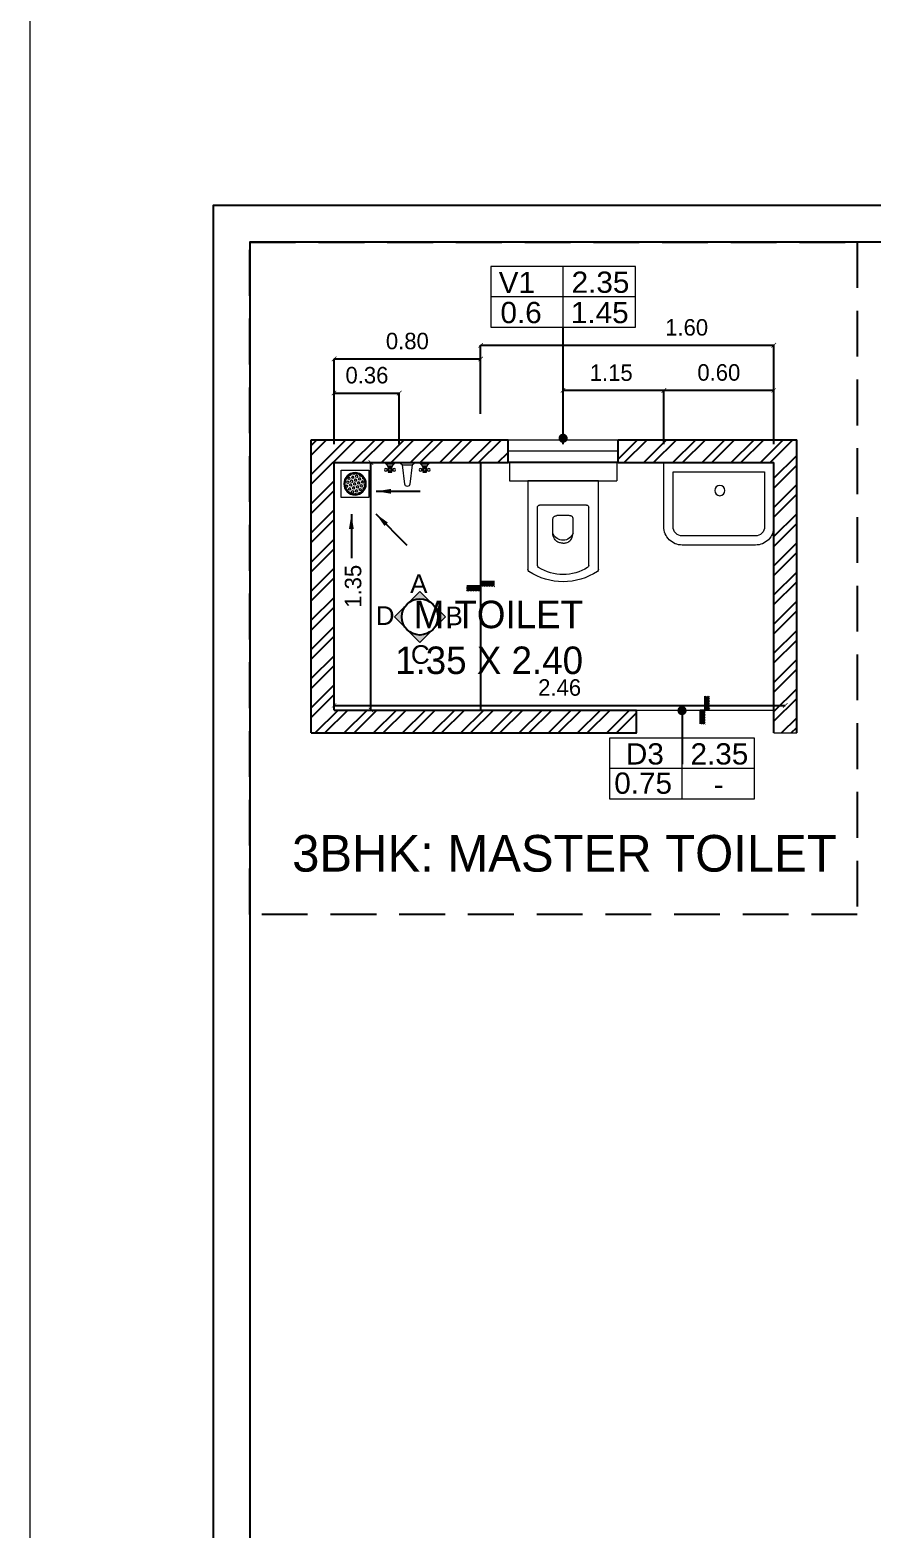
# Model space of a CAD drawing. Header units: metres. Extents: x 494 to 1845, y -666 to 1061.
# Drawn here: x 1814.2 to 1818.8, y 204.43 to 212.61 of the extents above; entities that cross this region are included whole.
import ezdxf

# ---------------------------------------------------------------- set-up
doc = ezdxf.new("R2010")
doc.units = ezdxf.units.M
doc.header["$MEASUREMENT"] = 0
doc.linetypes.add('1', pattern=[0])
doc.linetypes.add('DASHED2', pattern=[0.375, 0.25, -0.125])
doc.layers.get('Defpoints').update_dxf_attribs({"color": 12})
for name, color, linetype, lineweight in [('.', 7, 'Continuous', 5), ('07 TEXT', 7, 'Continuous', 13), ('10 furniture', 8, 'Continuous', 13), ('DIMENSION', 8, 'Continuous', 5), ('toilet', 8, 'Continuous', 0), ('VDA-DOOR', 23, 'Continuous', 5), ('VDA-DW TAGS', 4, 'Continuous', 9), ('VDA-ELEV LINES', 8, 'Continuous', 9), ('VDA-FURNITURE', 8, 'Continuous', 13), ('VDA-WALL', 250, 'Continuous', 25), ('VDA-WINDOW', 5, 'Continuous', 9)]:
    doc.layers.add(name, color=color, linetype=linetype, lineweight=lineweight)
for name, color, linetype in [('A-TAGS', 210, 'Continuous'), ('Flooring', 250, 'Continuous'), ('SHEET', 7, 'Continuous'), ('TILE DROP', 180, '1'), ('TOILET FIXTURES', 8, 'Continuous'), ('VDA-DIM', 252, '1'), ('VDA-TEXT', 250, '1'), ('VDA-WALL BELOW', 8, 'Continuous'), ('VDA-WALL HATCH', 252, 'Continuous')]:
    doc.layers.add(name, color=color, linetype=linetype)
doc.styles.add('0.2', font='arial.ttf', dxfattribs={"height": 0.2})
doc.styles.add('arial', font='arial.ttf', dxfattribs={"height": 0.3})
doc.styles.add('RS', font='GOTHIC.TTF')
doc.dimstyles.new('SMALL-1', dxfattribs={"dimtxt": 0.16, "dimasz": 0.035, "dimexe": 0, "dimexo": 0.1, "dimgap": 0.05, "dimtad": 1, "dimzin": 0, "dimdsep": 46, "dimtxsty": 'RS', "dimblk": 'DOT', "dimcen": 2.5, "dimclrd": 256, "dimclre": 256, "dimclrt": 5, "dimadec": 0, "dimazin": 0, "dimtfac": 1, "dimtdec": 3, "dimtofl": 0, "dimtmove": 0, "dimatfit": 3, "dimfxl": 0, "dimtolj": 1, "dimtzin": 0, "dimarcsym": 0})
pattern_1 = [(135, (-4e-16, 0.375), (-0.00441942, -0.00441942), [])]

# ---------------------------------------------------------------- blocks, each defined once
blk = doc.blocks.new('zw$FB86')
at = {"layer": 'VDA-FURNITURE'}
for points in [[(0, 0.45), (0, 0.1, 0.414214), (0.1, 0), (0.5, 0, 0.414214), (0.6, 0.1), (0.6, 0.45)], [(0.05, 0.4), (0.05, 0.1, 0.414214), (0.1, 0.05), (0.5, 0.05, 0.414214), (0.55, 0.1), (0.55, 0.4)]]:
    blk.add_lwpolyline(points, format="xyb", close=True, dxfattribs=at)
blk.add_circle((0.2942, 0.2973), 0.0278, dxfattribs=at)
blk = doc.blocks.new('zw$1B49')
at = {"layer": 'VDA-FURNITURE'}
for p, q in [((0.1173, 0.1173), (0.1043, 0.013)), ((0.1564, 0.013), (0.1433, 0.1173)), ((0, 0), (0.0717, 0)), ((0.0128, 0.0065), (0.0589, 0.0065)), ((0.0261, 0.0424), (0.0195, 0.0424)), ((0.0261, 0.0358), (0.0195, 0.0358)), ((0.0484, 0.0195), (0.0235, 0.0195)), ((0.0261, 0.0261), (0.0261, 0.0521)), ((0.0261, 0.0521), (0.0456, 0.0521)), ((0.0456, 0.0261), (0.0261, 0.0261)), ((0.0456, 0.0521), (0.0456, 0.0261)), ((0.0456, 0.0424), (0.0521, 0.0424)), ((0.0456, 0.0358), (0.0521, 0.0358)), ((0.0912, 0), (0.1694, 0)), ((0.1043, 0.013), (0.1564, 0.013)), ((0.189, 0), (0.2606, 0)), ((0.2018, 0.0065), (0.2478, 0.0065)), ((0.215, 0.0424), (0.2085, 0.0424)), ((0.215, 0.0358), (0.2085, 0.0358)), ((0.2373, 0.0195), (0.2125, 0.0195)), ((0.215, 0.0261), (0.215, 0.0521)), ((0.215, 0.0521), (0.2346, 0.0521)), ((0.2346, 0.0261), (0.215, 0.0261)), ((0.2346, 0.0521), (0.2346, 0.0261)), ((0.2346, 0.0424), (0.2411, 0.0424)), ((0.2346, 0.0358), (0.2411, 0.0358))]:
    blk.add_line(p, q, dxfattribs=at)
for centre in [(0.013, 0.0391), (0.0358, 0.0391), (0.0586, 0.0391), (0.202, 0.0391), (0.2248, 0.0391), (0.2476, 0.0391)]:
    blk.add_circle(centre, 0.00728, dxfattribs=at)
for centre, radius, start, end in [((0.1303, 0.1173), 0.013, 0, 180), ((-0.0098, 0.0358), 0.0371, 285.2551, 344.7449), ((0.0814, 0.0358), 0.0371, 195.25512, 254.74488), ((0.1096, -0.0053), 0.0191, 106.1502, 163.8498), ((0.1511, -0.0053), 0.0191, 16.1502, 73.8498), ((0.1792, 0.0358), 0.0371, 285.2551, 344.7449), ((0.2704, 0.0358), 0.0371, 195.25512, 254.74488)]:
    blk.add_arc(centre, radius, start, end, dxfattribs=at)
blk = doc.blocks.new('zw$2702')
at = {"layer": 'VDA-FURNITURE'}
for p, q in [((0.55, 0), (0.55, 0.585)), ((0.65, 0.585), (0.55, 0.585)), ((0.65, 0), (0.65, 0.585)), ((0.0663, 0.485), (0.55, 0.485)), ((0.0885, 0.4325), (0.406, 0.4325)), ((0.418, 0.4205), (0.418, 0.1645)), ((0.55, 0.485), (0.55, 0.1)), ((0.2196, 0.3244), (0.2234, 0.3294)), ((0.2234, 0.3294), (0.2281, 0.334)), ((0.2281, 0.334), (0.2337, 0.3382)), ((0.2337, 0.3382), (0.2404, 0.3417)), ((0.2404, 0.3417), (0.2482, 0.3444)), ((0.2482, 0.3444), (0.2572, 0.3461)), ((0.2572, 0.3461), (0.2675, 0.3468)), ((0.2675, 0.3468), (0.278, 0.3468)), ((0.278, 0.3468), (0.2875, 0.3468)), ((0.2875, 0.3468), (0.2959, 0.3468)), ((0.2959, 0.3468), (0.3035, 0.3468)), ((0.3035, 0.3468), (0.3101, 0.3468)), ((0.3101, 0.3468), (0.3159, 0.3468)), ((0.3159, 0.3468), (0.3209, 0.3468)), ((0.3209, 0.3468), (0.3252, 0.3468)), ((0.3252, 0.3468), (0.3288, 0.3469)), ((0.3288, 0.3469), (0.3318, 0.3469)), ((0.3318, 0.3469), (0.3341, 0.3469)), ((0.3341, 0.3469), (0.336, 0.3469)), ((0.336, 0.3469), (0.3382, 0.3469)), ((0.3382, 0.3469), (0.3388, 0.3469)), ((0.3388, 0.3469), (0.3398, 0.3471)), ((0.3398, 0.3471), (0.3422, 0.3472)), ((0.3422, 0.3472), (0.3456, 0.347)), ((0.3456, 0.347), (0.3496, 0.346)), ((0.3496, 0.346), (0.3535, 0.3437)), ((0.3535, 0.3437), (0.3569, 0.3399)), ((0.3569, 0.3399), (0.3583, 0.3372)), ((0.3583, 0.3372), (0.3594, 0.3339)), ((0.3594, 0.3339), (0.3601, 0.3301)), ((0.3601, 0.3301), (0.3603, 0.3256)), ((0.2097, 0.2925), (0.2098, 0.2942)), ((0.2097, 0.2918), (0.2097, 0.2925)), ((0.2097, 0.2916), (0.2097, 0.291)), ((0.2097, 0.291), (0.2098, 0.2893)), ((0.2098, 0.2942), (0.21, 0.2969)), ((0.2098, 0.2893), (0.21, 0.2866)), ((0.21, 0.2969), (0.2105, 0.3004)), ((0.21, 0.2866), (0.2105, 0.2831)), ((0.2105, 0.3004), (0.2113, 0.3046)), ((0.2105, 0.2831), (0.2113, 0.2789)), ((0.2113, 0.3046), (0.2125, 0.3092)), ((0.2113, 0.2789), (0.2125, 0.2743)), ((0.2125, 0.3092), (0.2143, 0.3142)), ((0.2125, 0.2743), (0.2143, 0.2693)), ((0.2143, 0.3142), (0.2166, 0.3193)), ((0.2143, 0.2693), (0.2166, 0.2642)), ((0.2166, 0.3193), (0.2196, 0.3244)), ((0.2166, 0.2642), (0.2196, 0.2591)), ((0.2196, 0.2591), (0.2234, 0.2541)), ((0.2234, 0.2541), (0.2281, 0.2495)), ((0.2281, 0.2495), (0.2337, 0.2453)), ((0.3537, 0.2415), (0.3571, 0.2455)), ((0.3571, 0.2455), (0.3584, 0.2481)), ((0.3584, 0.2481), (0.3595, 0.2511)), ((0.3595, 0.2511), (0.3601, 0.2547)), ((0.3601, 0.2547), (0.3603, 0.2588)), ((0.3603, 0.3262), (0.3603, 0.2588)), ((0.2337, 0.2453), (0.2404, 0.2418)), ((0.2404, 0.2418), (0.2482, 0.2391)), ((0.2482, 0.2391), (0.2572, 0.2373)), ((0.2572, 0.2373), (0.2675, 0.2367)), ((0.2675, 0.2367), (0.278, 0.2367)), ((0.278, 0.2367), (0.2875, 0.2367)), ((0.2875, 0.2367), (0.296, 0.2367)), ((0.296, 0.2367), (0.3035, 0.2367)), ((0.3035, 0.2367), (0.3102, 0.2367)), ((0.3102, 0.2367), (0.3161, 0.2367)), ((0.3161, 0.2367), (0.3211, 0.2367)), ((0.3211, 0.2367), (0.3254, 0.2367)), ((0.3254, 0.2367), (0.3291, 0.2367)), ((0.3291, 0.2367), (0.3321, 0.2367)), ((0.3321, 0.2367), (0.3344, 0.2368)), ((0.3344, 0.2368), (0.3363, 0.2368)), ((0.3363, 0.2368), (0.3386, 0.2368)), ((0.3386, 0.2368), (0.3392, 0.2368)), ((0.3392, 0.2368), (0.3402, 0.2367)), ((0.3402, 0.2367), (0.3426, 0.2369)), ((0.3499, 0.239), (0.3537, 0.2415)), ((0.55, 0.1), (0.0663, 0.1)), ((0.0885, 0.1525), (0.406, 0.1525)), ((0.65, 0), (0.55, 0))]:
    blk.add_line(p, q, dxfattribs=at)
for centre, radius, start, end in [((0.3393, 0.2925), 0.3393, 146.53147, 213.46853), ((0.2879, 0.2925), 0.2489, 147.45679, 212.54321), ((0.0663, 0.473), 0.012, 90, 146.53147), ((0.0885, 0.4205), 0.012, 90, 150.49067), ((0.406, 0.4205), 0.012, 0, 90), ((0.285, 0.2913), 0.0588, 109.85833, 247.31919), ((0.3341, 0.2803), 0.0442, 281.08149, 290.92542), ((0.406, 0.1645), 0.012, 270, 0), ((0.0663, 0.112), 0.012, 213.46853, 270), ((0.0885, 0.1645), 0.012, 209.50933, 270)]:
    blk.add_arc(centre, radius, start, end, dxfattribs=at)
blk = doc.blocks.new('V1')
at = {"layer": 'VDA-DW TAGS'}
for p, q in [((1525.346, 322.8255), (1525.346, 323.1564)), ((1525.7407, 322.9909), (1524.951, 322.9909))]:
    blk.add_line(p, q, dxfattribs=at)
blk.add_lwpolyline([(1525.7407, 323.1564), (1524.951, 323.1564), (1524.951, 322.8255), (1525.7407, 322.8255)], close=True, dxfattribs=at)
at = {"layer": 'VDA-DW TAGS', "char_height": 0.11598, "attachment_point": 8, "style": 'arial'}
for s, insert, width in [('2.35', (1525.5501, 323.0116), 0.282293), ('V1', (1525.0936, 323.0116), 0.282293), ('0.6', (1525.1168, 322.8462), 0.27584), ('1.45', (1525.5462, 322.8462), 0.366174)]:
    blk.add_mtext(s, dxfattribs=dict(at, insert=insert, width=width))
blk = doc.blocks.new('_Dot')
at = {"color": 0, "linetype": 'ByBlock', "lineweight": -2}
blk.add_line((-0.5, 0), (-1, 0), dxfattribs=at)
at = {"color": 0, "linetype": 'ByBlock', "const_width": 0.5}
blk.add_lwpolyline([(-0.25, 0, 1), (0.25, 0, 1)], format="xyb", close=True, dxfattribs=at)
blk = doc.blocks.new('D3 F')
at = {"layer": 'VDA-DW TAGS'}
for p, q in [((1526.9357, 319.9002), (1526.9357, 320.2311)), ((1527.3304, 320.0657), (1526.5407, 320.0657))]:
    blk.add_line(p, q, dxfattribs=at)
blk.add_lwpolyline([(1527.3304, 320.2311), (1526.5407, 320.2311), (1526.5407, 319.9002), (1527.3304, 319.9002)], close=True, dxfattribs=at)
at = {"layer": 'VDA-DW TAGS', "attachment_point": 8, "style": 'arial'}
for s, insert, char_height, width in [('D3', (1526.733, 320.0863), 0.11598, 0.282293), ('2.35', (1527.1398, 320.0863), 0.11598, 0.282293), ('0.75', (1526.7235, 319.9266), 0.11598, 0.27584), ('-', (1527.1359, 319.9209), 0.116, 0.366174)]:
    blk.add_mtext(s, dxfattribs=dict(at, insert=insert, char_height=char_height, width=width))
blk = doc.blocks.new('TT-level diff-flat-14')
at = {"layer": 'TILE DROP'}
h = blk.add_hatch(dxfattribs=at)
h.set_pattern_fill('ANSI31', color=256, scale=0.05, angle=90, style=0)
h.set_pattern_definition(pattern_1)
h.paths.add_polyline_path([(-0.075, 0.025), (-0.075, 0), (0, 0), (0, 0.025)])
h = blk.add_hatch(dxfattribs=at)
h.set_pattern_fill('ANSI31', color=256, scale=0.05, angle=90, style=0)
h.set_pattern_definition(pattern_1)
h.paths.add_polyline_path([(0, 0), (0, -0.025), (0.075, -0.025), (0.075, 0)])
for points in [[(0, 0), (-0.075, 0)], [(0.075, -0.025), (0, -0.025), (0, 0), (-0.075, 0)]]:
    blk.add_lwpolyline(points, dxfattribs=at)
blk = doc.blocks.new('MULTI TRAP')
at = {"layer": '10 furniture'}
for p, q in [((75, 75), (-75, 75)), ((-75, 75), (-75, -75)), ((-55, 0.4), (-54.4, 0.6)), ((-54.4, 0.6), (-49.9, -3.9)), ((-48.6, 25.8), (-47.9, 25.1)), ((-47.9, 25.1), (-41.7, 26.7)), ((-46.7, 8.3), (-45, 14.5)), ((-46.7, 8.3), (-42.2, 3.8)), ((-45, 14.5), (-38.9, 16.1)), ((-42.3, 35.1), (-40.1, 32.9)), ((-42.2, 3.8), (-36, 5.5)), ((-41.7, 26.7), (-40.1, 32.9)), ((-38.9, 16.1), (-34.4, 11.6)), ((-36, 5.5), (-34.4, 11.6)), ((-34.5, 42.8), (-32.3, 40.6)), ((-32.3, 40.6), (-26.2, 42.3)), ((-31.1, 23.9), (-29.5, 30)), ((-31.1, 23.9), (-26.6, 19.4)), ((-29.5, 30), (-23.3, 31.7)), ((-26.6, 19.4), (-20.5, 21)), ((-26.2, 42.3), (-24.5, 48.4)), ((-25.4, 2.6), (-23.8, 8.8)), ((-25.4, 2.6), (-20.9, -1.8)), ((-25.1, 49), (-24.5, 48.4)), ((-23.8, 8.8), (-17.6, 10.4)), ((-23.3, 31.7), (-18.8, 27.2)), ((-20.5, 21), (-18.8, 27.2)), ((-17.6, 10.4), (-13.1, 5.9)), ((-15.6, 39.4), (-13.9, 45.6)), ((-15.6, 39.4), (-11.1, 35)), ((-14.8, -0.2), (-13.1, 5.9)), ((-13.9, 45.6), (-7.8, 47.2)), ((-11.1, 35), (-4.9, 36.6)), ((-9.9, 18.2), (-8.2, 24.3)), ((-9.9, 18.2), (-5.4, 13.7)), ((-8.2, 24.3), (-2.1, 26)), ((-7.8, 47.2), (-3.3, 42.7)), ((-5.4, 13.7), (0.8, 15.4)), ((-4.9, 36.6), (-3.3, 42.7)), ((-4.2, -3), (-2.5, 3.1)), ((-2.5, 3.1), (3.6, 4.7)), ((-2.1, 26), (2.4, 21.5)), ((0, 55), (4.5, 50.5)), ((0.8, 15.4), (2.4, 21.5)), ((3.6, 4.7), (8.1, 0.2)), ((4.5, 50.5), (10.6, 52.2)), ((5.7, 33.8), (7.3, 39.9)), ((5.7, 33.8), (10.2, 29.3)), ((6.5, -5.9), (8.1, 0.2)), ((7.3, 39.9), (13.5, 41.5)), ((10.2, 29.3), (16.3, 30.9)), ((10.6, 52.2), (11.1, 53.9)), ((11.4, 12.5), (13, 18.6)), ((11.4, 12.5), (15.9, 8)), ((13, 18.6), (19.2, 20.3)), ((13.5, 41.5), (18, 37)), ((15.9, 8), (22, 9.7)), ((16.3, 30.9), (18, 37)), ((19.2, 20.3), (23.7, 15.8)), ((21.2, 49.3), (21.6, 50.6)), ((21.2, 49.3), (25.7, 44.8)), ((22, 9.7), (23.7, 15.8)), ((25.7, 44.8), (30.2, 46)), ((26.9, 28.1), (28.6, 34.2)), ((26.9, 28.1), (31.4, 23.6)), ((28.6, 34.2), (34.7, 35.8)), ((31.4, 23.6), (37.6, 25.2)), ((32.6, 6.8), (34.3, 12.9)), ((32.6, 6.8), (37.1, 2.3)), ((34.3, 12.9), (40.4, 14.6)), ((34.7, 35.8), (39.2, 31.3)), ((37.1, 2.3), (43.3, 4)), ((37.6, 25.2), (39.2, 31.3)), ((40.4, 14.6), (44.9, 10.1)), ((43.3, 4), (44.9, 10.1)), ((48.2, 22.4), (48.9, 25.1)), ((48.2, 22.4), (51.6, 18.9)), ((53.9, 1.1), (54.8, 4.6)), ((53.9, 1.1), (55, 0)), ((75, -75), (75, 75)), ((-75, -75), (75, -75)), ((-54, -10.7), (-51.6, -10.1)), ((-51.6, -10.1), (-49.9, -3.9)), ((-50.7, -21.2), (-48.7, -20.7)), ((-48.7, -20.7), (-44.3, -25.2)), ((-45.7, -30.6), (-44.3, -25.2)), ((-41, -12.9), (-39.3, -6.8)), ((-41, -12.9), (-36.5, -17.4)), ((-39.3, -6.8), (-33.2, -5.1)), ((-36.5, -17.4), (-30.3, -15.8)), ((-35.3, -34.2), (-33.6, -28)), ((-35.3, -34.2), (-30.8, -38.6)), ((-33.6, -28), (-27.5, -26.4)), ((-33.2, -5.1), (-28.7, -9.6)), ((-30.8, -38.6), (-24.7, -37)), ((-30.3, -15.8), (-28.7, -9.6)), ((-27.5, -26.4), (-23, -30.9)), ((-25.6, -48.7), (-21.8, -47.6)), ((-24.7, -37), (-23, -30.9)), ((-21.8, -47.6), (-17.3, -52.1)), ((-20.9, -1.8), (-14.8, -0.2)), ((-19.7, -18.6), (-18.1, -12.5)), ((-19.7, -18.6), (-15.2, -23.1)), ((-18.1, -12.5), (-11.9, -10.8)), ((-17.3, -52.2), (-17.3, -52.1)), ((-15.2, -23.1), (-9.1, -21.5)), ((-14, -39.9), (-12.4, -33.7)), ((-14, -39.9), (-9.5, -44.3)), ((-12.4, -33.7), (-6.3, -32.1)), ((-11.9, -10.8), (-7.5, -15.3)), ((-9.5, -44.3), (-3.4, -42.7)), ((-9.1, -21.5), (-7.5, -15.3)), ((-6.3, -32.1), (-1.8, -36.6)), ((-5.7, -54.7), (-0.6, -53.3)), ((-4.2, -3), (0.3, -7.5)), ((-3.4, -42.7), (-1.8, -36.6)), ((-0.6, -53.3), (1.1, -55)), ((0.3, -7.5), (6.5, -5.9)), ((1.5, -24.3), (3.2, -18.2)), ((1.5, -24.3), (6, -28.8)), ((3.2, -18.2), (9.3, -16.5)), ((6, -28.8), (12.1, -27.1)), ((7.2, -45.5), (8.9, -39.4)), ((7.2, -45.5), (11.7, -50)), ((8.9, -39.4), (15, -37.8)), ((9.3, -16.5), (13.8, -21)), ((11.7, -50), (17.8, -48.4)), ((12.1, -27.1), (13.8, -21)), ((15, -37.8), (19.5, -42.3)), ((17.1, -8.7), (18.7, -2.6)), ((17.1, -8.7), (21.6, -13.2)), ((17.8, -48.4), (19.5, -42.3)), ((18.7, -2.6), (24.9, -1)), ((21.6, -13.2), (27.7, -11.6)), ((22.8, -30), (24.4, -23.9)), ((22.8, -30), (27.3, -34.5)), ((24.4, -23.9), (30.6, -22.2)), ((24.9, -1), (29.3, -5.5)), ((27.3, -34.5), (33.4, -32.8)), ((27.7, -11.6), (29.3, -5.5)), ((29.8, -46.2), (30.1, -45.1)), ((30.1, -45.1), (32.3, -44.5)), ((30.6, -22.2), (35, -26.7)), ((33.4, -32.8), (35, -26.7)), ((38.3, -14.4), (40, -8.3)), ((38.3, -14.4), (42.8, -18.9)), ((40, -8.3), (46.1, -6.7)), ((42.8, -18.9), (49, -17.3)), ((45.2, -31.4), (45.7, -29.5)), ((45.7, -29.5), (46.5, -29.3)), ((46.1, -6.7), (50.6, -11.1)), ((49, -17.3), (50.6, -11.1))]:
    blk.add_line(p, q, dxfattribs=at)
for radius in [61, 55]:
    blk.add_circle((0, 0), radius, dxfattribs=at)
blk = doc.blocks.new('_ArchTick')
at = {"color": 0, "linetype": 'ByBlock', "const_width": 0.15}
blk.add_lwpolyline([(-0.5, -0.5), (0.5, 0.5)], dxfattribs=at)
blk = doc.blocks.new('*D974')
at = {"layer": 'Defpoints', "color": 0}
for p in [(1815.8945, 210.2462), (1816.0614, 210.2462), (1815.8945, 208.8962)]:
    blk.add_point(p, dxfattribs=at)
at = {"layer": 'VDA-DIM', "lineweight": -2}
for p, q in [((1815.9945, 210.2462), (1816.0614, 210.2462)), ((1816.0614, 208.8962), (1816.0614, 210.2462)), ((1815.9945, 208.8962), (1816.0614, 208.8962))]:
    blk.add_line(p, q, dxfattribs=at)
at = {"layer": 'VDA-DIM', "lineweight": -2, "xscale": 0.025, "yscale": 0.025, "zscale": 0.025}
for p, rotation in [((1816.0614, 210.2462), 90), ((1816.0614, 208.8962), 270)]:
    blk.add_blockref('_ArchTick', p, dxfattribs=dict(at, rotation=rotation))
at = {"layer": 'VDA-DIM', "color": 5, "insert": (1815.9642, 209.5712), "char_height": 0.09, "attachment_point": 5, "rotation": 90, "style": 'RS'}
blk.add_mtext('\\A1;1.35', dxfattribs=at)
blk = doc.blocks.new('*D975')
at = {"layer": 'Defpoints', "color": 0}
for p in [(1817.1098, 210.6401), (1817.1098, 210.2462), (1818.2598, 210.2462)]:
    blk.add_point(p, dxfattribs=at)
at = {"layer": 'VDA-DIM', "lineweight": -2}
for p, q in [((1817.1098, 210.3462), (1817.1098, 210.6401)), ((1818.2598, 210.6401), (1817.1098, 210.6401)), ((1818.2598, 210.3462), (1818.2598, 210.6401))]:
    blk.add_line(p, q, dxfattribs=at)
at = {"layer": 'VDA-DIM', "lineweight": -2, "xscale": 0.025, "yscale": 0.025, "zscale": 0.025, "rotation": 180}
blk.add_blockref('_ArchTick', (1817.1098, 210.6401), dxfattribs=at)
at = {"layer": 'VDA-DIM', "lineweight": -2, "xscale": 0.025, "yscale": 0.025, "zscale": 0.025}
blk.add_blockref('_ArchTick', (1818.2598, 210.6401), dxfattribs=at)
at = {"layer": 'VDA-DIM', "color": 5, "insert": (1817.3726, 210.7362), "char_height": 0.09, "attachment_point": 5, "style": 'RS'}
blk.add_mtext('\\A1;1.15', dxfattribs=at)
blk = doc.blocks.new('*D976')
at = {"layer": 'Defpoints', "color": 0}
for p in [(1817.6598, 210.6401), (1817.6598, 210.2462), (1818.2598, 210.2462)]:
    blk.add_point(p, dxfattribs=at)
at = {"layer": 'VDA-DIM', "lineweight": -2}
for p, q in [((1817.6598, 210.3462), (1817.6598, 210.6401)), ((1818.2598, 210.6401), (1817.6598, 210.6401)), ((1818.2598, 210.3462), (1818.2598, 210.6401))]:
    blk.add_line(p, q, dxfattribs=at)
at = {"layer": 'VDA-DIM', "lineweight": -2, "xscale": 0.025, "yscale": 0.025, "zscale": 0.025, "rotation": 180}
blk.add_blockref('_ArchTick', (1817.6598, 210.6401), dxfattribs=at)
at = {"layer": 'VDA-DIM', "lineweight": -2, "xscale": 0.025, "yscale": 0.025, "zscale": 0.025}
blk.add_blockref('_ArchTick', (1818.2598, 210.6401), dxfattribs=at)
at = {"layer": 'VDA-DIM', "color": 5, "insert": (1817.9598, 210.7373), "char_height": 0.09, "attachment_point": 5, "style": 'RS'}
blk.add_mtext('\\A1;0.60', dxfattribs=at)
blk = doc.blocks.new('*D977')
at = {"layer": 'Defpoints', "color": 0}
for p in [(1816.6598, 210.8116), (1815.8598, 210.2462), (1816.6598, 210.2462)]:
    blk.add_point(p, dxfattribs=at)
at = {"layer": 'VDA-DIM', "lineweight": -2}
for p, q in [((1815.8598, 210.5116), (1815.8598, 210.8116)), ((1815.8598, 210.8116), (1816.6598, 210.8116)), ((1816.6598, 210.5116), (1816.6598, 210.8116))]:
    blk.add_line(p, q, dxfattribs=at)
at = {"layer": 'VDA-DIM', "lineweight": -2, "xscale": 0.025, "yscale": 0.025, "zscale": 0.025, "rotation": 180}
blk.add_blockref('_ArchTick', (1815.8598, 210.8116), dxfattribs=at)
at = {"layer": 'VDA-DIM', "lineweight": -2, "xscale": 0.025, "yscale": 0.025, "zscale": 0.025}
blk.add_blockref('_ArchTick', (1816.6598, 210.8116), dxfattribs=at)
at = {"layer": 'VDA-DIM', "color": 5, "insert": (1816.2598, 210.9088), "char_height": 0.09, "attachment_point": 5, "style": 'RS'}
blk.add_mtext('\\A1;0.80', dxfattribs=at)
blk = doc.blocks.new('*D978')
at = {"layer": 'Defpoints', "color": 0}
for p in [(1816.2154, 210.6253), (1815.8598, 210.2462), (1816.2154, 210.2462)]:
    blk.add_point(p, dxfattribs=at)
at = {"layer": 'VDA-DIM', "lineweight": -2}
for p, q in [((1815.8598, 210.3462), (1815.8598, 210.6253)), ((1815.8598, 210.6253), (1816.2154, 210.6253)), ((1816.2154, 210.3462), (1816.2154, 210.6253))]:
    blk.add_line(p, q, dxfattribs=at)
at = {"layer": 'VDA-DIM', "lineweight": -2, "xscale": 0.025, "yscale": 0.025, "zscale": 0.025, "rotation": 180}
blk.add_blockref('_ArchTick', (1815.8598, 210.6253), dxfattribs=at)
at = {"layer": 'VDA-DIM', "lineweight": -2, "xscale": 0.025, "yscale": 0.025, "zscale": 0.025}
blk.add_blockref('_ArchTick', (1816.2154, 210.6253), dxfattribs=at)
at = {"layer": 'VDA-DIM', "color": 5, "insert": (1816.0393, 210.7225), "char_height": 0.09, "attachment_point": 5, "style": 'RS'}
blk.add_mtext('\\A1;0.36', dxfattribs=at)
blk = doc.blocks.new('*D979')
at = {"layer": 'Defpoints', "color": 0}
for p in [(1818.2598, 210.886), (1816.6598, 210.2462), (1818.2598, 210.2462)]:
    blk.add_point(p, dxfattribs=at)
at = {"layer": 'VDA-DIM', "lineweight": -2}
for p, q in [((1816.6598, 210.586), (1816.6598, 210.886)), ((1816.6598, 210.886), (1818.2598, 210.886)), ((1818.2598, 210.586), (1818.2598, 210.886))]:
    blk.add_line(p, q, dxfattribs=at)
at = {"layer": 'VDA-DIM', "lineweight": -2, "xscale": 0.025, "yscale": 0.025, "zscale": 0.025, "rotation": 180}
blk.add_blockref('_ArchTick', (1816.6598, 210.886), dxfattribs=at)
at = {"layer": 'VDA-DIM', "lineweight": -2, "xscale": 0.025, "yscale": 0.025, "zscale": 0.025}
blk.add_blockref('_ArchTick', (1818.2598, 210.886), dxfattribs=at)
at = {"layer": 'VDA-DIM', "color": 5, "insert": (1817.7842, 210.9833), "char_height": 0.09, "attachment_point": 5, "style": 'RS'}
blk.add_mtext('\\A1;1.60', dxfattribs=at)
blk = doc.blocks.new('*D980')
at = {"layer": 'Defpoints', "color": 0}
for p in [(1815.8598, 208.8962), (1818.3223, 208.9212), (1818.3223, 208.8984)]:
    blk.add_point(p, dxfattribs=at)
at = {"layer": 'VDA-DIM', "lineweight": -2}
for p, q in [((1815.8598, 208.9212), (1815.8598, 208.9212)), ((1815.8598, 208.9212), (1818.3223, 208.9212)), ((1818.3223, 208.9212), (1818.3223, 208.9212))]:
    blk.add_line(p, q, dxfattribs=at)
at = {"layer": 'VDA-DIM', "lineweight": -2, "xscale": 0.025, "yscale": 0.025, "zscale": 0.025, "rotation": 180}
blk.add_blockref('_ArchTick', (1815.8598, 208.9212), dxfattribs=at)
at = {"layer": 'VDA-DIM', "lineweight": -2, "xscale": 0.025, "yscale": 0.025, "zscale": 0.025}
blk.add_blockref('_ArchTick', (1818.3223, 208.9212), dxfattribs=at)
at = {"layer": 'VDA-DIM', "color": 5, "insert": (1817.0911, 209.0185), "char_height": 0.09, "attachment_point": 5, "style": 'RS'}
blk.add_mtext('\\A1;2.46', dxfattribs=at)
blk = doc.blocks.new('4545')
at = {"layer": '.'}
h = blk.add_hatch(color=256, dxfattribs=at)
h.dxf.hatch_style = 1
h.paths.add_polyline_path([(35508.49, -1448.68), (35510.41, -1446.77), (35512.33, -1448.68, 0.414214), (35508.49, -1448.68)])
h.paths.add_polyline_path([(35508.49, -1452.51, 0.414214), (35512.33, -1452.51), (35510.41, -1454.43), (35508.49, -1452.51)])
h.paths.add_polyline_path([(35506.58, -1450.6), (35508.49, -1448.68, 0.414214), (35508.49, -1452.51)])
h.paths.add_polyline_path([(35512.33, -1448.68), (35514.24, -1450.6), (35512.33, -1452.51, 0.198912), (35513.12, -1450.6, 0.198912)])
blk.add_circle((35510.41, -1450.6), 2.71)
at = {"layer": 'Flooring', "lineweight": -2}
for p, q in [((35510.41, -1446.77), (35506.58, -1450.6)), ((35514.24, -1450.6), (35510.41, -1446.77)), ((35506.58, -1450.6), (35510.41, -1454.43)), ((35510.41, -1454.43), (35514.24, -1450.6))]:
    blk.add_line(p, q, dxfattribs=at)
at = {"layer": 'A-TAGS', "color": 0, "ltscale": 5, "char_height": 2.8, "attachment_point": 2, "style": 'arial'}
for s, insert, width in [('{\\T0.9;D}', (35505.05, -1449, 12.17), 2.4002), ('{\\T0.9;B}', (35515.42, -1449.05, 12.17), 2.0754), ('{\\T0.9;C}', (35510.33, -1454.84, 12.17), 2.7249)]:
    blk.add_mtext(s, dxfattribs=dict(at, insert=insert, width=width))
at = {"layer": 'toilet', "color": 0, "lineweight": 5, "insert": (35510.12, -1444.22, 12.17), "char_height": 2.8, "width": 2.8332, "attachment_point": 2, "style": 'arial'}
blk.add_mtext('{\\T0.9;A}', dxfattribs=at)

msp = doc.modelspace()

# ---------------------------------------------------------------- hatches: boundary and pattern name
at = {"layer": 'VDA-WALL HATCH'}
h = msp.add_hatch(dxfattribs=at)
h.set_pattern_fill('ANSI32', color=256, scale=0.3)
h.set_pattern_definition([(45, (368.21206, -174.24199), (-0.079549513, 0.079549513), []), (45, (368.26509, -174.24199), (-0.079549513, 0.079549513), [])])
h.paths.add_polyline_path([(1817.5098, 208.8962), (1815.8598, 208.8962), (1815.8598, 210.2462), (1816.8098, 210.2462), (1816.8098, 210.3711), (1815.7348, 210.3712), (1815.7348, 208.7712), (1817.5098, 208.7712)])
h.paths.add_polyline_path([(1818.3848, 210.3712), (1817.4098, 210.3712), (1817.4098, 210.2462), (1818.2598, 210.2462), (1818.2598, 208.7712), (1818.3848, 208.7712)])

# ---------------------------------------------------------------- linework, layer by layer
at = {"color": 8, "linetype": 'DASHED2'}
msp.add_lwpolyline([(1818.7157, 207.7815), (1815.4002, 207.7815), (1815.4002, 211.4492), (1818.7157, 211.4492)], close=True, dxfattribs=at)
at = {"layer": 'DIMENSION', "color": 6}
msp.add_line((1814.2002, 309.0934), (1814.2002, 141.9928), dxfattribs=at)
at = {"layer": 'SHEET'}
for points in [[(1826.4591, 211.6492), (1815.2002, 211.6492), (1815.2002, 195.7259), (1826.4591, 195.7259)], [(1826.2591, 211.4492), (1815.4002, 211.4492), (1815.4002, 195.9259), (1826.2591, 195.9259)]]:
    msp.add_lwpolyline(points, close=True, dxfattribs=at)
at = {"layer": 'TILE DROP', "extrusion": (4.36827e-06, 5.81046e-06, 1)}
msp.add_line((1816.6598, 210.2462), (1816.6598, 208.8962), dxfattribs=at)
at = {"layer": 'VDA-DOOR'}
msp.add_line((1817.5098, 208.8962), (1818.2598, 208.8962), dxfattribs=at)
at = {"layer": 'VDA-ELEV LINES'}
msp.add_line((1816.8098, 210.3711), (1817.4098, 210.3711), dxfattribs=at)
at = {"layer": 'VDA-WALL'}
for p, q in [((1815.7348, 210.3712), (1816.8098, 210.3711)), ((1815.7348, 208.7712), (1815.7348, 210.3712)), ((1816.8098, 210.2462), (1816.8098, 210.3711)), ((1817.4098, 210.3712), (1818.3848, 210.3712)), ((1817.4098, 210.2462), (1817.4098, 210.3712)), ((1818.3848, 208.7712), (1818.3848, 210.3712)), ((1815.8598, 210.2462), (1816.8098, 210.2462)), ((1815.8598, 208.8962), (1815.8598, 210.2462)), ((1817.4098, 210.2462), (1818.2598, 210.2462)), ((1818.2598, 208.7712), (1818.2598, 210.2462)), ((1815.8598, 208.8962), (1817.5098, 208.8962)), ((1817.5098, 208.7712), (1817.5098, 208.8962)), ((1815.7348, 208.7712), (1817.5098, 208.7712))]:
    msp.add_line(p, q, dxfattribs=at)
at = {"layer": 'VDA-WALL', "color": 18, "lineweight": 20, "true_color": 0x000000}
msp.add_line((1818.2598, 208.7712), (1818.3848, 208.7712), dxfattribs=at)
at = {"layer": 'VDA-WALL BELOW'}
msp.add_line((1817.4098, 210.2462), (1816.8098, 210.2462), dxfattribs=at)
at = {"layer": 'VDA-WINDOW'}
msp.add_line((1817.4098, 210.3087), (1816.8098, 210.3087), dxfattribs=at)

# ---------------------------------------------------------------- block references
at = {"lineweight": 5, "xscale": 0.0363621869544943, "yscale": 0.0363621869544943, "zscale": 0.0363621869544943, "rotation": 359.9999999999999}
msp.add_blockref('4545', (525.0922, 262.151), dxfattribs=at)
at = {"layer": 'TILE DROP', "xscale": -1, "rotation": 180.0000005508147}
msp.add_blockref('TT-level diff-flat-14', (1816.6598, 209.5712), dxfattribs=at)
at = {"layer": 'TILE DROP', "rotation": 270.0000000000001}
msp.add_blockref('TT-level diff-flat-14', (1817.8848, 208.8963), dxfattribs=at)
at = {"layer": 'TOILET FIXTURES', "color": 252, "xscale": -0.001004725458628685, "yscale": 0.001004725458628685, "zscale": 0.001004725458628685}
msp.add_blockref('MULTI TRAP', (1815.9742, 210.1302), dxfattribs=at)
at = {"layer": 'TOILET FIXTURES', "color": 252, "extrusion": (4.36827e-06, 5.81046e-06, 1), "xscale": -1}
for name, p, rotation in [('zw$1B49', (1816.1295, 210.2462, 0.0092), 180.0000002737258), ('zw$2702', (1816.8174, 209.5963, 0.0092), 270.0000002735317), ('zw$FB86', (1818.2598, 209.7962, 0.0092), 2.737259911069236e-07)]:
    msp.add_blockref(name, p, dxfattribs=dict(at, rotation=rotation))
at = {"layer": 'VDA-DW TAGS'}
for name, p in [('V1', (291.7639, -111.8409)), ('D3 F', (290.8233, -111.489))]:
    msp.add_blockref(name, p, dxfattribs=at)

# ---------------------------------------------------------------- texts
at = {"layer": 'VDA-TEXT', "extrusion": (4.36827e-06, 5.81046e-06, 1), "insert": (1817.2189, 209.0905), "char_height": 0.15, "width": 1.314504061156185e-11, "attachment_point": 9, "text_direction": (1, 0, -4e-06), "style": 'arial'}
msp.add_mtext('\\pi0.58006;{\\fCentury Gothic|b0|i0|c0|p34;M.TOILET  }\\P\\pi0.47855;{\\fCentury Gothic|b0|i0|c0|p34;1.35 X 2.40}', dxfattribs=at)
at = {"layer": 'VDA-TEXT', "insert": (1817.1173, 208.2145), "char_height": 0.2, "width": 3.711644, "attachment_point": 2, "style": '0.2'}
msp.add_mtext('{\\fCentury Gothic|b0|i0|c0|p34;3BHK: MASTER TOILET}', dxfattribs=at)

# ---------------------------------------------------------------- dimensions: what is measured, and where the dimension line sits
at = {"layer": 'VDA-DIM'}
for base, p1, p2, picture, middle in [((1818.2598, 210.886), (1816.6598, 210.2462), (1818.2598, 210.2462), '*D979', (1817.7842, 210.886)), ((1816.2154, 210.6253), (1815.8598, 210.2462), (1816.2154, 210.2462), '*D978', (1816.0393, 210.6253)), ((1817.1098, 210.6401), (1818.2598, 210.2462), (1817.1098, 210.2462), '*D975', (1817.3726, 210.6401))]:
    dim = msp.add_linear_dim(base=base, p1=p1, p2=p2, angle=180, dimstyle='SMALL-1', override={"dimtxt": 0.09, "dimasz": 0.025, "dimblk": 'ArchTick'}, dxfattribs=at)
    dim.commit()
    dim.dimension.update_dxf_attribs({"geometry": picture, "text_midpoint": middle, "dimtype": 160})
for base, p1, p2, angle, picture, middle in [((1816.6598, 210.8116), (1815.8598, 210.2462), (1816.6598, 210.2462), 180, '*D977', (1816.2598, 210.9088)), ((1817.6598, 210.6401), (1818.2598, 210.2462), (1817.6598, 210.2462), 180, '*D976', (1817.9598, 210.7373)), ((1816.0614, 210.2462), (1815.8945, 208.8962), (1815.8945, 210.2462), 90, '*D974', (1815.9642, 209.5712)), ((1818.3223, 208.9212), (1815.8598, 208.8962), (1818.3223, 208.8984), 180, '*D980', (1817.0911, 209.0185))]:
    dim = msp.add_linear_dim(base=base, p1=p1, p2=p2, angle=angle, dimstyle='SMALL-1', override={"dimtxt": 0.09, "dimasz": 0.025, "dimblk": 'ArchTick'}, dxfattribs=at)
    dim.commit()
    dim.dimension.update_dxf_attribs({"geometry": picture, "text_midpoint": middle})

# ---------------------------------------------------------------- leaders
at = {"layer": '07 TEXT', "color": 252}
for points in [[(1816.0902, 210.0895), (1816.3301, 210.0895)], [(1815.9543, 209.9643), (1815.9543, 209.7244)], [(1816.0882, 209.966), (1816.2578, 209.7964)]]:
    msp.add_leader(points, dimstyle='SMALL-1', override={"dimasz": 0.08, "dimclrd": 252}, dxfattribs=at)
at = {"layer": 'VDA-DW TAGS'}
for points in [[(1817.1098, 210.3789), (1817.1097, 210.9846)], [(1817.759, 208.8931, 0.0002), (1817.759, 208.6004, 0.0002)]]:
    msp.add_leader(points, dimstyle='SMALL-1', override={"dimasz": 0.05, "dimclrd": 4, "dimldrblk": 'Dot'}, dxfattribs=at)

doc.saveas('drawing.dxf')
